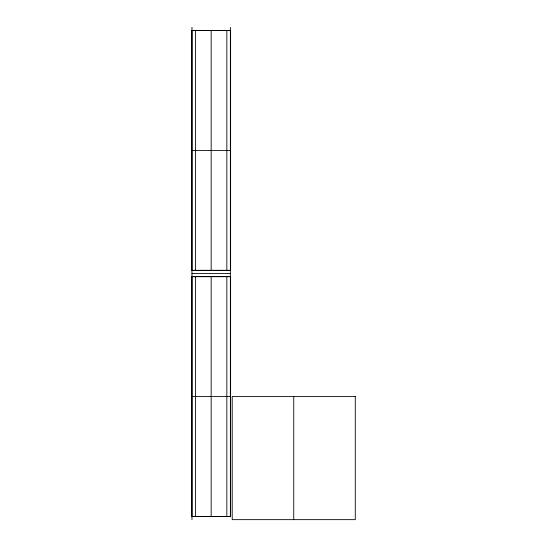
<?xml version="1.0" encoding="UTF-8"?>
<svg xmlns="http://www.w3.org/2000/svg" width="547" height="547" viewBox="0 0 547 547"><rect width="100%" height="100%" fill="white"/><g stroke="black" fill="none" stroke-linecap="round" stroke-linejoin="round"><path stroke-width="0.82" d="M191.778 30.427L230.547 30.427L230.485 270.423L191.778 270.423M191.963 30.55L230.362 30.55M191.778 150.425L230.547 150.425M191.963 270.3L230.362 270.3M191.963 273.5L230.362 273.5M191.778 276.577L230.547 276.577L230.485 516.573L191.778 516.573M191.963 276.7L230.362 276.7M191.778 396.575L230.547 396.575M191.963 516.45L230.362 516.45M293.746 396.575L293.746 519.65M230.608 30.427L230.608 270.423M230.608 276.577L230.608 516.573M230.362 27.35L230.362 516.573M229.131 30.427L193.194 30.427M229.131 270.423L193.194 270.423M229.131 276.577L193.194 276.577M229.131 516.573L193.194 516.573M226.841 30.427L226.841 270.423M226.841 276.577L226.841 516.573M211.163 30.427L211.163 270.423M211.163 276.577L211.163 516.573M195.484 30.427L195.484 270.423M195.484 276.577L195.484 516.573M191.963 27.35L191.963 519.65M191.84 30.427L191.84 270.423M191.84 276.577L191.84 516.573M191.717 30.427L191.717 270.423M191.717 276.577L191.717 516.573M355.283 396.575L232.208 396.575L232.208 519.65L355.283 519.65L355.283 396.575"/></g></svg>
